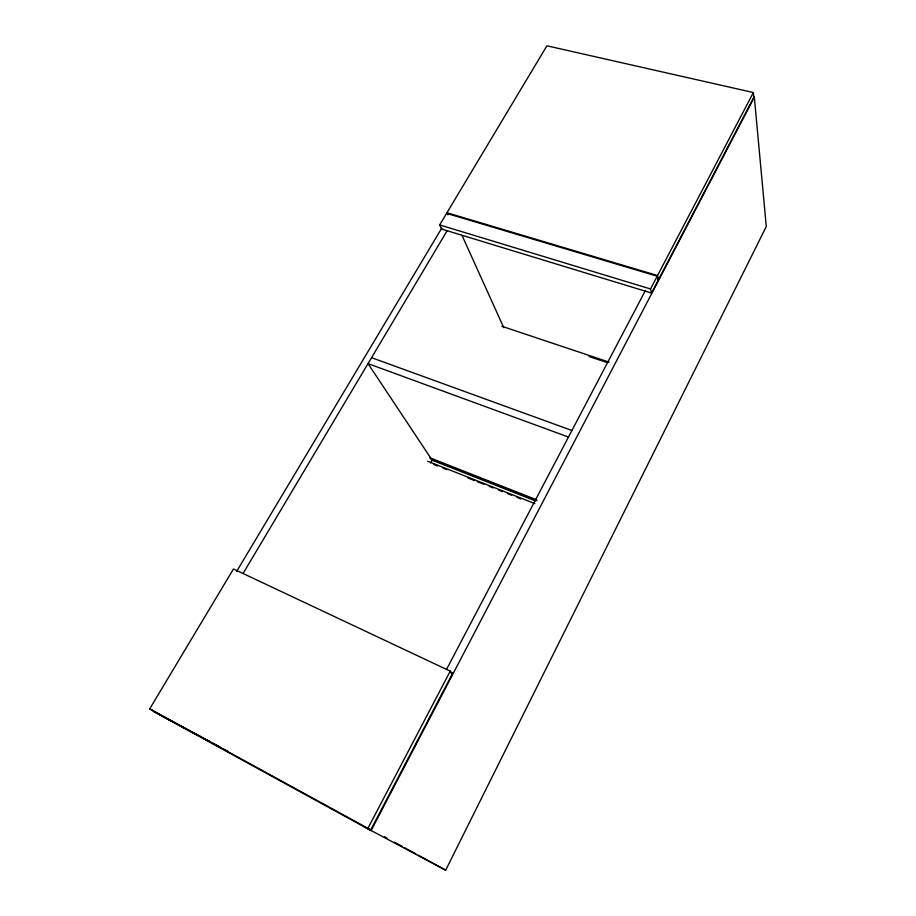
<?xml version="1.0" encoding="UTF-8"?>
<svg xmlns="http://www.w3.org/2000/svg" width="916" height="916" viewBox="0 0 916 916"><rect width="100%" height="100%" fill="white"/><g stroke="black" fill="none" stroke-linecap="round" stroke-linejoin="round"><path stroke-width="1.37" d="M363.95 826.701L445.68 870.2L766.28 226.55L754.337 97.142L371.072 830.606L153.132 711.194L210.485 741.949M450.248 671.142L367.923 828.35L370.785 829.873L452.515 673.512L450.248 671.142L233.454 568.985L149.72 708.835L370.785 829.873M651.528 293.063L650.52 288.964L657.196 276.22L446.596 213.359L439.657 224.935L441.604 229.034L651.528 293.063L658.157 280.365L657.196 276.22M753.364 92.55L753.811 97.359L658.512 279.701L657.539 275.556L753.364 92.55L546.909 45.8L446.951 212.752L447.901 214.825M446.424 669.596L645.276 290.75M430.6 462.935L432.695 459.191M243.198 573.279L447.145 230.718M236.671 571.378L441.844 227.981M446.951 212.752L657.539 275.556M439.657 224.935L650.52 288.964M501.922 326.302L609.025 362.106M589.114 356.519L606.701 362.415M371.564 357.675L571.928 430.497M568.493 437.046L368.026 363.618L432.146 460.175L535.379 500.857M429.673 457.714L536.856 499.896M430.383 458.767L536.856 500.697M427.68 461.263L534.887 503.64M433.669 464.401L437.642 465.969M442.92 468.065L446.894 469.633M468.03 477.992L474.637 480.602M477.282 481.656L483.888 484.266M489.178 486.35L493.14 487.919M498.43 490.014L502.392 491.583M507.682 493.678L511.643 495.235M516.933 497.331L520.895 498.899M449.939 672.287L452.515 673.512M212.981 743.277L219.21 746.62M159.132 714.48L210.554 742.04M213.062 743.391L220.584 747.422M223.092 748.773L228.107 751.452M149.72 708.835L153.533 710.885M384.491 836.697L386.987 838.071M394.487 842.182L401.987 846.281M404.494 847.655L415.738 853.815M418.246 855.178L445.68 870.2M462.03 235.435L503.777 327.688"/></g></svg>
